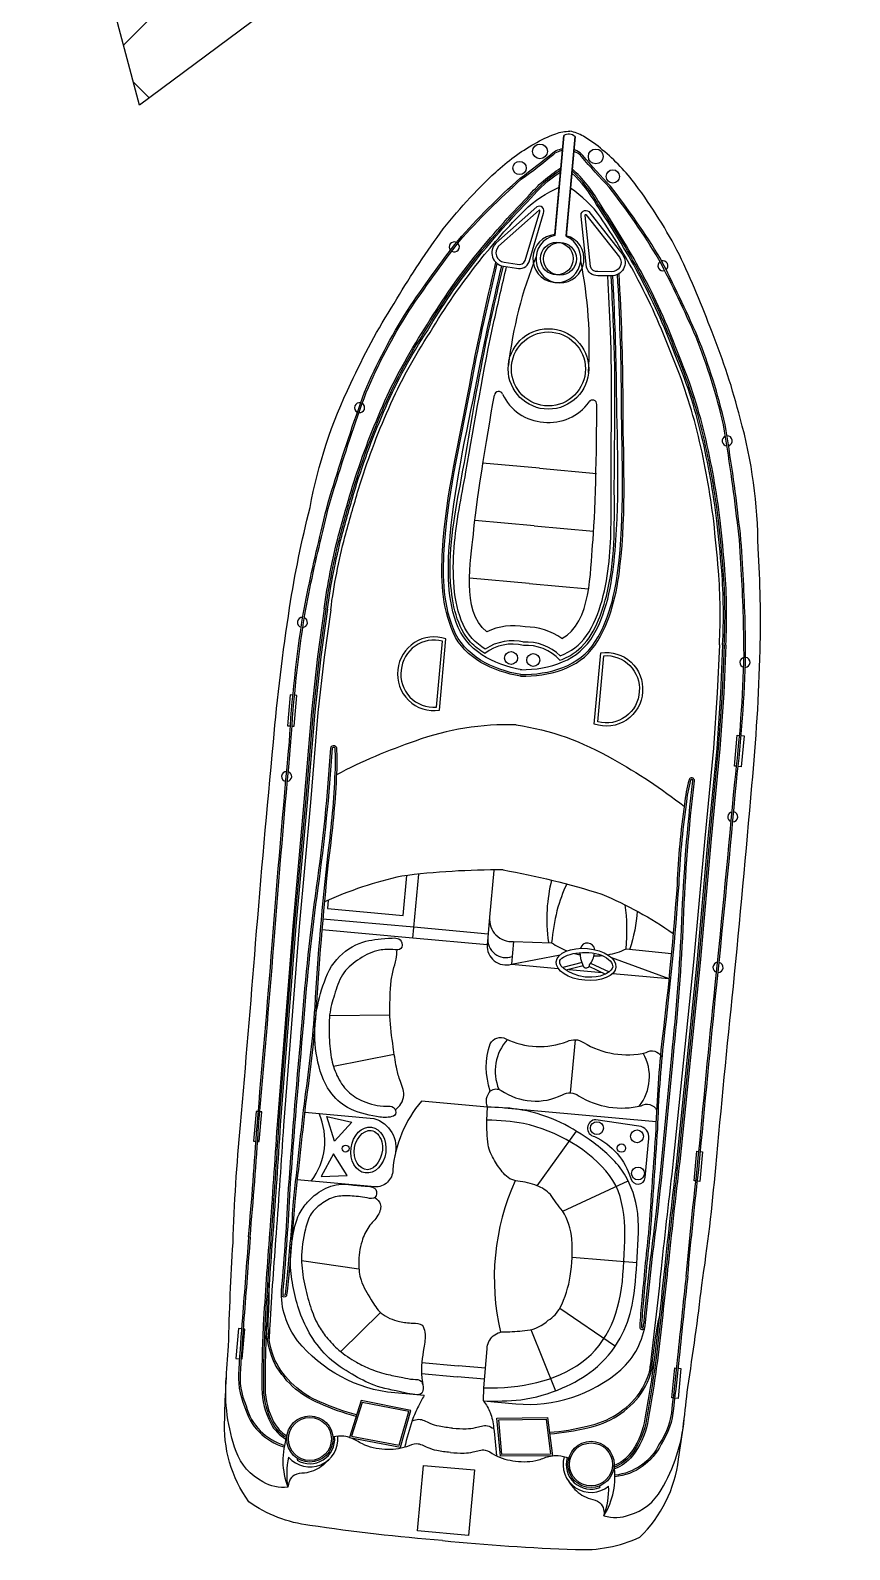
# Model space of a CAD drawing. Header units: metres. Extents: x 280204 to 282207, y 2050748 to 2054482.
# Drawn here: x 281522 to 281560.6, y 2051352.6 to 2051424.2 of the extents above; entities that cross this region are included whole.
import ezdxf

# ---------------------------------------------------------------- set-up
doc = ezdxf.new("R2010")
doc.units = ezdxf.units.M
doc.header["$MEASUREMENT"] = 0
doc.layers.add('PORT', color=5, linetype='Continuous')

msp = doc.modelspace()

# ---------------------------------------------------------------- linework, layer by layer
at = {"color": 32, "true_color": 0xcd6928}
for p, q in [((281545.959, 2051403.533), (281543.278, 2051403.776)), ((281545.959, 2051403.533), (281548.641, 2051403.291)), ((281545.714, 2051400.817), (281542.915, 2051401.07)), ((281545.714, 2051400.817), (281548.513, 2051400.564)), ((281545.468, 2051398.101), (281542.661, 2051398.355)), ((281545.468, 2051398.101), (281548.275, 2051397.847)), ((281540.045, 2051381.893), (281535.753, 2051382.281)), ((281539.998, 2051381.38), (281535.709, 2051381.768)), ((281544.74, 2051381.22), (281544.644, 2051380.155)), ((281544.644, 2051380.155), (281546.944, 2051380.6)), ((281544.644, 2051380.155), (281546.849, 2051379.956)), ((281547.975, 2051380.232), (281547.059, 2051379.992)), ((281548.014, 2051380.084), (281547.206, 2051379.872)), ((281548.293, 2051380.059), (281549.078, 2051379.692)), ((281548.358, 2051380.198), (281549.237, 2051379.787)), ((281549.349, 2051380.469), (281552.061, 2051379.484)), ((281547.353, 2051379.91), (281548.913, 2051379.769)), ((281549.417, 2051379.723), (281552.061, 2051379.484)), ((281536.073, 2051377.742), (281538.915, 2051377.774)), ((281547.43, 2051374.083), (281547.657, 2051376.596)), ((281536.256, 2051375.345), (281539.121, 2051375.906)), ((281544.307, 2051373.381), (281551.452, 2051372.735)), ((281545.856, 2051369.705), (281547.699, 2051372.282)), ((281547.056, 2051368.506), (281550.137, 2051369.944)), ((281534.754, 2051366.192), (281537.455, 2051365.79)), ((281547.496, 2051366.343), (281550.547, 2051366.088)), ((281536.601, 2051361.891), (281538.472, 2051363.735)), ((281546.92, 2051363.933), (281549.538, 2051362.155)), ((281545.56, 2051362.928), (281546.718, 2051360.046)), ((281540.408, 2051360.856), (281542.087, 2051360.704)), ((281540.416, 2051361.376), (281542.134, 2051361.221)), ((281543.416, 2051361.105), (281542.134, 2051361.221)), ((281543.372, 2051360.588), (281542.087, 2051360.704)), ((281534.578, 2051356.842), (281534.538, 2051356.776)), ((281548.781, 2051355.558), (281548.809, 2051355.486))]:
    msp.add_line(p, q, dxfattribs=at)
for points in [[(281541.389, 2051352.986, -0.01736), (281535.144, 2051353.701, -0.12634), (281532.27, 2051354.812, -0.172899), (281531.134, 2051358.75, -0.013884), (281531.312, 2051362.155, -0.008973), (281531.524, 2051367.02, -0.01509), (281531.874, 2051372.577, 0.002245), (281532.589, 2051381.131, -0.003342), (281533.429, 2051390.623, -0.016984), (281534.192, 2051396.957, -0.024546), (281535.153, 2051401.676, -0.067942), (281537.078, 2051407.545, -0.033948), (281539.11, 2051411.301, -0.022001), (281541.281, 2051414.62, -0.042872), (281543.902, 2051417.497, -0.059514), (281545.72, 2051418.826, -0.046364), (281546.727, 2051419.301, -0.104882), (281547.396, 2051419.417, -0.104882)], [(281541.389, 2051352.986, 0.01736), (281547.661, 2051352.57, 0.12634), (281550.688, 2051353.147, 0.172899), (281552.511, 2051356.817, 0.013884), (281552.947, 2051360.199, 0.008973), (281553.612, 2051365.023, 0.01509), (281554.264, 2051370.553, -0.002245), (281555.095, 2051379.097, 0.003342), (281555.971, 2051388.585, 0.016984), (281556.356, 2051394.953, 0.024546), (281556.258, 2051399.768, 0.067942), (281555.417, 2051405.887, 0.033948), (281554.091, 2051409.947, 0.022001), (281552.551, 2051413.601, 0.042872), (281550.488, 2051416.902, 0.059514), (281548.938, 2051418.535, 0.046364), (281548.032, 2051419.183, 0.104882), (281547.396, 2051419.417, 0.104882)], [(281532.252, 2051367.296, 0.006425), (281532.655, 2051372.532, 0.002217), (281533.369, 2051381.07, -0.003368), (281534.178, 2051390.638, -0.024633), (281534.83, 2051396.652, -0.015037), (281535.68, 2051400.563, -0.025439), (281536.255, 2051402.719, -0.013843), (281537.724, 2051407.125, -0.040266), (281539.746, 2051410.977, -0.016729), (281542.125, 2051414.277, -0.029739), (281545.052, 2051417.213, 0.01525), (281546.595, 2051418.405, -0.132389), (281546.912, 2051418.567, -0.028442), (281547.051, 2051418.596, -0.028442)], [(281532.329, 2051367.29, 0.006424), (281532.732, 2051372.526, 0.002217), (281533.446, 2051381.064, -0.003368), (281534.255, 2051390.632, -0.024633), (281534.906, 2051396.639, -0.015038), (281535.754, 2051400.546, -0.025461), (281536.328, 2051402.696, -0.013839), (281537.796, 2051407.097, -0.040238), (281539.81, 2051410.935, -0.016715), (281542.184, 2051414.228, -0.029693), (281545.1, 2051417.153, 0.015234), (281546.645, 2051418.347, -0.134036), (281546.93, 2051418.492, -0.024879), (281547.044, 2051418.517, -0.024879)], [(281552.868, 2051365.432, -0.006424), (281553.411, 2051370.657, -0.002217), (281554.24, 2051379.184, 0.003368), (281555.16, 2051388.742, 0.024633), (281555.597, 2051394.768, 0.015038), (281555.463, 2051398.763, 0.025461), (281555.284, 2051400.982, 0.013839), (281554.63, 2051405.575, 0.040238), (281553.336, 2051409.712, 0.016715), (281551.592, 2051413.377, 0.029693), (281549.248, 2051416.778, -0.015234), (281547.942, 2051418.229, 0.134036), (281547.688, 2051418.423, 0.024879), (281547.58, 2051418.469, 0.024879)], [(281552.945, 2051365.425, -0.006425), (281553.487, 2051370.649, -0.002217), (281554.316, 2051379.176, 0.003368), (281555.236, 2051388.734, 0.024633), (281555.674, 2051394.768, 0.015037), (281555.54, 2051398.767, 0.025439), (281555.36, 2051400.991, 0.013843), (281554.705, 2051405.589, 0.040266), (281553.407, 2051409.742, 0.016729), (281551.659, 2051413.415, 0.029739), (281549.306, 2051416.828, -0.01525), (281548.002, 2051418.278, 0.132389), (281547.719, 2051418.493, 0.028442), (281547.587, 2051418.548, 0.028442)], [(281535.823, 2051396.905, -0.031596), (281536.499, 2051400.374, -0.004928), (281537.141, 2051402.639, -0.02844), (281538.579, 2051406.477, -0.042875), (281540.549, 2051410.099, -0.035347), (281542.89, 2051413.485, -0.024093), (281545.426, 2051416.346, -0.079837), (281546.97, 2051417.691)], [(281535.899, 2051396.895, -0.031592), (281536.573, 2051400.355, -0.004926), (281537.215, 2051402.616, -0.028436), (281538.649, 2051406.446, -0.042895), (281540.614, 2051410.058, -0.035363), (281542.949, 2051413.437, -0.024111), (281545.483, 2051416.294, -0.077658), (281546.961, 2051417.595, -0.077658)], [(281535.975, 2051396.885, -0.031588), (281536.648, 2051400.335, -0.004924), (281537.288, 2051402.594, -0.028433), (281538.719, 2051406.415, -0.042917), (281540.679, 2051410.017, -0.035379), (281543.009, 2051413.389, -0.02413), (281545.54, 2051416.243, -0.075408), (281546.952, 2051417.498, -0.075408)], [(281554.59, 2051395.202, 0.031588), (281554.547, 2051398.716, 0.004924), (281554.321, 2051401.054, 0.028433), (281553.599, 2051405.069, 0.042917), (281552.317, 2051408.965, 0.035379), (281550.629, 2051412.7, 0.02413), (281548.652, 2051415.962, 0.075408), (281547.488, 2051417.45, 0.075408)], [(281554.666, 2051395.198, 0.031592), (281554.623, 2051398.723, 0.004926), (281554.398, 2051401.063, 0.028436), (281553.674, 2051405.087, 0.042895), (281552.389, 2051408.993, 0.035363), (281550.697, 2051412.736, 0.024111), (281548.717, 2051416.002, 0.077658), (281547.496, 2051417.546, 0.077658)], [(281554.743, 2051395.194, 0.031596), (281554.699, 2051398.729, 0.004928), (281554.474, 2051401.071, 0.02844), (281553.748, 2051405.105, 0.042875), (281552.46, 2051409.022, 0.035347), (281550.764, 2051412.773, 0.024093), (281548.782, 2051416.042, 0.079837), (281547.505, 2051417.643)], [(281536.127, 2051396.866, -0.031581), (281536.796, 2051400.295, -0.00492), (281537.435, 2051402.55, -0.028426), (281538.86, 2051406.353, -0.042959), (281540.809, 2051409.936, -0.035411), (281543.129, 2051413.292, -0.028829), (281545.252, 2051415.69, -0.092336), (281546.887, 2051416.78, -0.080328)], [(281554.436, 2051395.21, 0.031581), (281554.394, 2051398.704, 0.00492), (281554.169, 2051401.037, 0.028426), (281553.45, 2051405.034, 0.042959), (281552.175, 2051408.908, 0.035411), (281550.495, 2051412.626, 0.028829), (281548.836, 2051415.366, 0.092336), (281547.423, 2051416.732, 0.080328)], [(281544.266, 2051413.058), (281544.875, 2051412.958, 0.382221), (281545.477, 2051413.263), (281546.146, 2051415.555, 0.786544), (281545.836, 2051415.851), (281543.906, 2051414.138, 0.616464), (281544.266, 2051413.058, 3.844907)], [(281549.334, 2051412.6), (281548.717, 2051412.611, -0.382221), (281548.18, 2051413.019), (281547.933, 2051415.394, -0.786544), (281548.29, 2051415.629), (281549.882, 2051413.598, -0.616464), (281549.334, 2051412.6, -3.844907)], [(281535.823, 2051396.905), (281535.511, 2051394.659), (281535.221, 2051392.052), (281534.864, 2051387.796), (281534.335, 2051381.954), (281533.596, 2051372.574, -0.002601), (281533.247, 2051367.477, 0.004411), (281532.948, 2051363.143, 0.013009), (281532.88, 2051360.153, 0.113396), (281533.301, 2051358.513, 0.146005), (281534.018, 2051357.771, 1.595219)], [(281535.899, 2051396.895), (281535.588, 2051394.65), (281535.298, 2051392.045), (281534.94, 2051387.789), (281534.412, 2051381.947), (281533.672, 2051372.569, -0.002601), (281533.324, 2051367.471, 0.004411), (281533.024, 2051363.139, 0.013003), (281532.956, 2051360.154, 0.113337), (281533.369, 2051358.548, 0.144821), (281534.042, 2051357.847, 0.138987)], [(281535.975, 2051396.884), (281535.664, 2051394.64), (281535.374, 2051392.038), (281535.017, 2051387.783), (281534.488, 2051381.941), (281533.749, 2051372.563, -0.002601), (281533.4, 2051367.465, 0.00441), (281533.101, 2051363.135, 0.012997), (281533.033, 2051360.155, 0.113276), (281533.437, 2051358.584, 0.142458), (281534.067, 2051357.921, 0.142458)], [(281536.127, 2051396.863), (281535.816, 2051394.621), (281535.527, 2051392.023), (281535.17, 2051387.769), (281534.641, 2051381.928), (281533.902, 2051372.552, -0.002601), (281533.553, 2051367.453, 0.00441), (281533.254, 2051363.126, 0.002867), (281533.226, 2051362.471, 0.002867)], [(281541.252, 2051392.13), (281541.557, 2051395.493, 0.483063), (281539.291, 2051394.038, 0.50024), (281541.252, 2051392.13, 0.418424)], [(281554.589, 2051395.201), (281554.493, 2051392.938), (281554.311, 2051390.325), (281553.9, 2051386.075), (281553.371, 2051380.233), (281552.417, 2051370.875, 0.002601), (281551.845, 2051365.797, -0.00441), (281551.363, 2051361.483, -0.012997), (281550.895, 2051358.54, -0.113276), (281550.216, 2051357.066, -0.142458), (281549.478, 2051356.528, -0.142458)], [(281554.666, 2051395.198), (281554.57, 2051392.933), (281554.387, 2051390.319), (281553.976, 2051386.068), (281553.448, 2051380.226), (281552.493, 2051370.867, 0.002601), (281551.922, 2051365.789, -0.004411), (281551.439, 2051361.474, -0.013003), (281550.971, 2051358.525, -0.113337), (281550.277, 2051357.02, -0.144821), (281549.489, 2051356.451, -0.138987)], [(281554.743, 2051395.194), (281554.646, 2051392.929), (281554.464, 2051390.313), (281554.052, 2051386.061), (281553.524, 2051380.219), (281552.569, 2051370.859, 0.002601), (281551.998, 2051365.781, -0.004411), (281551.515, 2051361.464, -0.013009), (281551.046, 2051358.51, -0.113396), (281550.338, 2051356.973, -0.146005), (281549.499, 2051356.371, -1.595219)], [(281554.436, 2051395.207), (281554.34, 2051392.946), (281554.158, 2051390.338), (281553.747, 2051386.09), (281553.219, 2051380.248), (281552.264, 2051370.892, 0.002601), (281551.693, 2051365.813, -0.00441), (281551.211, 2051361.503, -0.002867), (281551.121, 2051360.853, -0.002867)], [(281548.545, 2051391.471), (281548.849, 2051394.834, -0.483063), (281550.816, 2051392.996, -0.50024), (281548.545, 2051391.471, -0.418424)], [(281544.866, 2051391.435, 0.096403), (281540.109, 2051390.669, 0.040538), (281536.394, 2051389.079, 1.92312)], [(281544.866, 2051391.435, -0.096403), (281549.408, 2051389.828, -0.040538), (281552.777, 2051387.598, -1.92312)], [(281540.528, 2051359.819), (281539.141, 2051359.944, -0.202722), (281534.568, 2051362.404, -0.178768), (281533.813, 2051364.811, 0.010028), (281534.142, 2051369.574, -0.005356), (281534.786, 2051377.426, -0.016605), (281535.459, 2051383.763, 0.018921), (281536.134, 2051390.34, -0.925873), (281536.392, 2051390.355, -0.041202), (281536.398, 2051389.175, -0.024461), (281536.063, 2051385.399, 0.012888), (281535.448, 2051378.122, -0.019359), (281534.981, 2051373.874, 0.002375), (281534.437, 2051368.959, -0.006386), (281534.179, 2051365.822, -0.013656), (281534.05, 2051364.567, -0.862706), (281533.809, 2051364.562, 0.648089)], [(281533.886, 2051364.571, -0.016488), (281533.89, 2051364.806, 0.010023), (281534.218, 2051369.57, -0.005356), (281534.863, 2051377.42, -0.016607), (281535.535, 2051383.752, 0.018921), (281536.21, 2051390.335, 0.01143), (281536.21, 2051390.338, -0.913283), (281536.316, 2051390.346, -0.041174), (281536.321, 2051389.179, -0.024478), (281535.987, 2051385.408, 0.012889), (281535.372, 2051378.127, -0.019362), (281534.905, 2051373.884, 0.002377), (281534.36, 2051368.965, -0.006391), (281534.102, 2051365.829, -0.013664), (281533.974, 2051364.577, 0.000701), (281533.974, 2051364.577, -0.819976), (281533.886, 2051364.571, -0.819976)], [(281543.33, 2051359.565), (281544.849, 2051359.428, 0.202722), (281549.789, 2051361.028, 0.178768), (281550.963, 2051363.261, -0.010028), (281551.494, 2051368.005, 0.005356), (281552.268, 2051375.845, 0.016605), (281552.744, 2051382.2, -0.018921), (281553.259, 2051388.791, 0.925873), (281553.008, 2051388.852, 0.041202), (281552.791, 2051387.692, 0.024461), (281552.443, 2051383.918, -0.012888), (281551.742, 2051376.649, 0.019359), (281551.44, 2051372.385, -0.002375), (281551.093, 2051367.453, 0.006386), (281550.785, 2051364.321, 0.013656), (281550.686, 2051363.063, 0.862706), (281550.922, 2051363.015, -0.648089)], [(281550.848, 2051363.037, 0.016488), (281550.887, 2051363.269, -0.010023), (281551.418, 2051368.015, 0.005356), (281552.192, 2051375.853, 0.016607), (281552.667, 2051382.203, -0.018921), (281553.183, 2051388.8, -0.01143), (281553.184, 2051388.804, 0.913283), (281553.081, 2051388.83, 0.041174), (281552.867, 2051387.683, 0.024478), (281552.519, 2051383.913, -0.012889), (281551.819, 2051376.64, 0.019362), (281551.516, 2051372.382, -0.002377), (281551.17, 2051367.445, 0.006391), (281550.861, 2051364.313, 0.013664), (281550.763, 2051363.059, -0.000701), (281550.763, 2051363.059, 0.819976), (281550.848, 2051363.037, 0.819976)], [(281544.247, 2051384.597, 0.033687), (281539.47, 2051384.305, 0.051879), (281535.827, 2051383.093, 1.92312)], [(281543.811, 2051384.578), (281543.611, 2051382.369, 0.462925), (281544.74, 2051381.22), (281546.533, 2051381.167)], [(281544.247, 2051384.597, -0.033687), (281548.894, 2051383.453, -0.051879), (281552.261, 2051381.607, -1.92312)], [(281543.611, 2051382.369), (281543.524, 2051381.41, 0.545737), (281544.677, 2051380.513, 0.282905)], [(281543.524, 2051381.41), (281543.493, 2051381.064, 0.516839), (281544.644, 2051380.155, 0.282905)], [(281543.645, 2051374.176, -0.164009), (281543.636, 2051376.406, -0.407559), (281544.378, 2051376.64, 0.20466), (281547.268, 2051376.508, -0.28657), (281548.033, 2051376.464, 0.198759), (281550.985, 2051375.991, -0.45148), (281551.703, 2051375.789, -1.463971)], [(281543.51, 2051373.418), (281540.406, 2051373.698, 0.158322), (281539.054, 2051370.451, -0.417676), (281538.206, 2051369.654), (281534.547, 2051369.985)], [(281543.51, 2051373.418, -0.291269), (281543.656, 2051374.188, -0.299867), (281544.158, 2051374.207, 0.273478), (281547.041, 2051373.996, -0.28657), (281547.806, 2051373.952, 0.198759), (281550.758, 2051373.479, -0.45148), (281551.476, 2051373.277, -1.463971)], [(281534.901, 2051373.177), (281538.156, 2051372.883, -0.406088), (281539.157, 2051371.159)], [(281543.33, 2051359.565), (281543.338, 2051360.179), (281543.494, 2051362.024, -0.448043), (281544.438, 2051362.824, 0.025561), (281545.39, 2051362.896, 0.15676), (281546.378, 2051363.371, 0.144288), (281546.939, 2051363.969, 0.079427), (281547.411, 2051365.45, 0.054179), (281547.484, 2051367.192, 0.127294), (281547.041, 2051368.529, -0.025195), (281546.477, 2051369.302, 0.112656), (281545.849, 2051369.708, 0.061652), (281544.942, 2051369.932, -0.222278), (281544.271, 2051370.303, -0.049109), (281543.846, 2051370.905, -0.09997), (281543.545, 2051371.635, -0.045992), (281543.489, 2051372.804), (281543.51, 2051373.418)], [(281532.252, 2051367.296, -0.002942), (281531.964, 2051363.491, 0.002013), (281531.796, 2051361.065, 0.130442), (281532.071, 2051359.303, 0.261246), (281533.932, 2051357.397, 0.209197)], [(281532.329, 2051367.291, -0.002941), (281532.04, 2051363.485, 0.002014), (281531.872, 2051361.058, 0.130992), (281532.143, 2051359.328, 0.261832), (281533.954, 2051357.471, 0.261832)], [(281537.345, 2051358.911, -0.043334), (281535.64, 2051359.516, -0.18333), (281533.495, 2051361.492, -0.123985), (281533.203, 2051363.623, 0.015377), (281533.23, 2051365.143)], [(281552.868, 2051365.434, 0.002941), (281552.469, 2051361.638, -0.002014), (281552.199, 2051359.221, -0.130992), (281551.623, 2051357.567, -0.261832), (281549.508, 2051356.065, -0.261832)], [(281552.945, 2051365.425, 0.002942), (281552.546, 2051361.63, -0.002013), (281552.276, 2051359.213, -0.130442), (281551.69, 2051357.529, -0.261246), (281549.516, 2051355.988, -0.209197)], [(281537.322, 2051358.838, -0.043195), (281535.609, 2051359.445, -0.183415), (281533.425, 2051361.461, -0.094511), (281533.1, 2051363.107)], [(281546.43, 2051358.09, 0.043334), (281548.216, 2051358.378, 0.18333), (281550.681, 2051359.938, 0.123985), (281551.35, 2051361.982, -0.015377), (281551.596, 2051363.482)], [(281546.44, 2051358.014, 0.043195), (281548.234, 2051358.304, 0.183415), (281550.744, 2051359.895, 0.094511), (281551.359, 2051361.456)], [(281534.109, 2051355.497, -0.164393), (281532.93, 2051355.753, -0.188684), (281531.673, 2051357.186, -0.10758), (281531.206, 2051360.651)], [(281549.001, 2051354.15, 0.164393), (281550.207, 2051354.191, 0.188684), (281551.7, 2051355.375, 0.10758), (281552.782, 2051358.7)]]:
    msp.add_lwpolyline(points, format="xyb", dxfattribs=at)
for points in [[(281547.107, 2051419.216), (281546.682, 2051414.508)], [(281546.685, 2051414.545), (281547.107, 2051419.216)], [(281547.643, 2051419.167), (281547.217, 2051414.46)], [(281547.221, 2051414.496), (281547.643, 2051419.167)], [(281534.348, 2051392.843), (281534.215, 2051392.855), (281534.084, 2051391.398), (281534.227, 2051391.385)], [(281534.303, 2051391.378), (281534.404, 2051391.369), (281534.535, 2051392.826), (281534.424, 2051392.836)], [(281555.246, 2051389.484), (281555.146, 2051389.493), (281555.278, 2051390.95), (281555.389, 2051390.94)], [(281555.465, 2051390.933), (281555.597, 2051390.921), (281555.466, 2051389.464), (281555.323, 2051389.477)], [(281543.493, 2051381.064), (281539.998, 2051381.38), (281540.271, 2051384.399)], [(281536.01, 2051383.174), (281535.974, 2051382.776), (281539.544, 2051382.453), (281539.714, 2051384.336)], [(281543.539, 2051381.577), (281540.045, 2051381.893)], [(281550.045, 2051380.874), (281552.175, 2051380.655)], [(281532.714, 2051373.203), (281532.616, 2051373.212), (281532.49, 2051371.819), (281532.608, 2051371.808)], [(281532.684, 2051371.802), (281532.762, 2051371.795), (281532.887, 2051373.187), (281532.791, 2051373.196)], [(281553.328, 2051369.935), (281553.25, 2051369.942), (281553.376, 2051371.335), (281553.473, 2051371.326)], [(281553.549, 2051371.319), (281553.648, 2051371.31), (281553.522, 2051369.917), (281553.404, 2051369.928)], [(281531.926, 2051362.967), (281531.788, 2051362.98), (281531.661, 2051361.571), (281531.828, 2051361.556)], [(281531.905, 2051361.549), (281531.957, 2051361.544), (281532.084, 2051362.953), (281532.002, 2051362.96)], [(281552.255, 2051359.709), (281552.203, 2051359.714), (281552.331, 2051361.122), (281552.413, 2051361.115)], [(281552.489, 2051361.108), (281552.627, 2051361.096), (281552.499, 2051359.687), (281552.332, 2051359.702)]]:
    msp.add_lwpolyline(points, dxfattribs=at)
for points in [[(281544.295, 2051413.248), (281544.917, 2051413.146, 0.383069), (281545.295, 2051413.326), (281545.971, 2051415.642, 0.853636), (281545.947, 2051415.693), (281544.038, 2051413.999, 0.613527)], [(281549.34, 2051412.792), (281548.709, 2051412.803, -0.383069), (281548.369, 2051413.048), (281548.12, 2051415.448, -0.853636), (281548.153, 2051415.494), (281549.727, 2051413.485, -0.613527)], [(281541.111, 2051392.268), (281541.392, 2051395.383, 0.460147), (281539.444, 2051394.021, 0.47706)], [(281548.709, 2051391.581), (281548.99, 2051394.696, -0.460147), (281550.663, 2051393.006, -0.47706)], [(281548.62, 2051372.825, 0.917705), (281548.558, 2051372.033, -0.209704), (281550.264, 2051370.058, 0.850912), (281550.943, 2051370.099), (281551.109, 2051371.934, 0.435659), (281550.646, 2051372.52)]]:
    msp.add_lwpolyline(points, format="xyb", close=True, dxfattribs=at)
for points in [[(281536.307, 2051371.809), (281535.939, 2051372.971), (281537.129, 2051372.709)], [(281536.254, 2051371.218), (281535.683, 2051370.141), (281536.901, 2051370.186)], [(281539.411, 2051357.388), (281539.9, 2051359.12), (281537.559, 2051359.584), (281537.007, 2051357.846)], [(281539.356, 2051357.477), (281539.803, 2051359.061), (281537.611, 2051359.496), (281537.107, 2051357.906)], [(281544.125, 2051356.962), (281543.954, 2051358.753), (281546.341, 2051358.79), (281546.572, 2051356.982)], [(281544.195, 2051357.039), (281544.039, 2051358.678), (281546.273, 2051358.713), (281546.484, 2051357.058)], [(281540.217, 2051353.442), (281540.497, 2051356.53), (281542.903, 2051356.313), (281542.624, 2051353.225)]]:
    msp.add_lwpolyline(points, close=True, dxfattribs=at)
for centre, radius in [((281545.983, 2051418.469), 0.349), ((281548.615, 2051418.231), 0.349), ((281545.026, 2051417.687), 0.313), ((281549.416, 2051417.29), 0.313), ((281546.778, 2051413.417), 0.771), ((281546.927, 2051413.403), 0.771), ((281546.383, 2051408.215), 1.896), ((281546.383, 2051408.215), 1.896), ((281546.383, 2051408.215), 1.743), ((281546.383, 2051408.215), 1.743), ((281544.623, 2051394.588), 0.305), ((281545.669, 2051394.493), 0.305), ((281548.668, 2051372.427), 0.304), ((281550.556, 2051372.04), 0.304), ((281536.827, 2051371.464), 0.163), ((281549.821, 2051371.487), 0.197), ((281550.604, 2051370.29), 0.304), ((281535.147, 2051357.772), 1.09), ((281535.147, 2051357.772), 1.013), ((281548.389, 2051356.575), 1.09), ((281548.389, 2051356.575), 1.013)]:
    msp.add_circle(centre, radius, dxfattribs=at)
for centre, radius, start, end in [((281547.342, 2051418.824), 0.456, 48.74084, 120.92612), ((281547.342, 2051418.824), 0.456, 48.74084, 120.92612), ((281546.778, 2051413.417), 1.132, 94.71745, 67.16701), ((281546.927, 2051413.403), 1.132, 102.49995, 74.94951), ((281541.95, 2051413.965), 0.237, 65.06391, 220.20596), ((281541.95, 2051413.965), 0.237, 238.84372, 46.42614), ((281564.497, 2051406.012), 20.143, 158.16086, 173.23167), ((281528.167, 2051409.297), 20.143, 356.43529, 11.5061), ((281551.775, 2051413.077), 0.237, 123.24082, 290.82324), ((281551.775, 2051413.077), 0.237, 309.461, 104.60305), ((281537.487, 2051406.389), 0.237, 76.44933, 244.545), ((281537.487, 2051406.389), 0.237, 263.18006, 57.81427), ((281544.037, 2051406.947), 0.202, 24.02809, 170.49583), ((281546.292, 2051407.985), 2.281, 204.77271, 266.57383), ((281546.43, 2051407.973), 2.281, 263.09313, 324.89425), ((281548.463, 2051406.547), 0.202, 359.17113, 145.63887), ((281554.807, 2051404.823), 0.237, 111.85269, 266.4869), ((281554.807, 2051404.823), 0.237, 285.12196, 93.21763), ((281534.791, 2051396.266), 0.237, 86.15304, 256.55963), ((281534.791, 2051396.266), 0.237, 275.21852, 67.49415), ((281544.736, 2051393.214), 2.894, 79.107, 115.70934), ((281545.312, 2051393.162), 2.894, 53.95762, 90.55996), ((281544.69, 2051393.099), 2.146, 76.12194, 127.32906), ((281544.69, 2051393.099), 2.3, 76.12194, 123.87169), ((281545.337, 2051393.04), 2.3, 45.79527, 93.54502), ((281545.337, 2051393.04), 2.146, 42.3379, 93.54502), ((281555.644, 2051394.38), 0.237, 102.17281, 254.44844), ((281555.644, 2051394.38), 0.237, 273.10733, 83.51392), ((281534.051, 2051389.001), 0.237, 89.86358, 259.9627), ((281534.051, 2051389.001), 0.237, 278.62287, 71.2034), ((281555.068, 2051387.101), 0.237, 98.46355, 251.04408), ((281555.068, 2051387.101), 0.237, 269.70426, 79.80338), ((281548.545, 2051384.089), 3.548, 235.45845, 248.80947), ((281549.106, 2051380.71), 1.241, 170.94892, 171.21823), ((281548.221, 2051380.805), 0.347, 5.63578, 163.98134), ((281547.331, 2051380.871), 1.241, 358.44873, 358.71804), ((281548.545, 2051384.089), 3.548, 280.26768, 295.02348), ((281548.545, 2051384.089), 3.548, 254.78259, 259.0225), ((281549.106, 2051380.71), 1.241, 180.436, 206.42886), ((281548.16, 2051380.143), 0.166, 174.83348, 354.83348), ((281547.331, 2051380.871), 1.241, 323.2381, 350.87818), ((281548.545, 2051384.089), 3.548, 269.73597, 276.07529), ((281554.372, 2051379.998), 0.237, 96.05548, 252.30461), ((281554.372, 2051379.998), 0.237, 270.92881, 77.43128), ((281546.121, 2051375.105), 2.243, 138.0335, 202.23766), ((281548.9, 2051374.853), 2.243, 321.45793, 29.60542), ((281532.727, 2051371.836), 3.124, 322.30204, 24.18951), ((281554.998, 2051365.36), 11.166, 155.733, 193.20558), ((281537.389, 2051356.766), 3.517, 160.82915, 201.16476), ((281535.147, 2051357.772), 1.32, 220.60607, 5.50767), ((281535.147, 2051357.772), 1.167, 238.55778, 5.50767), ((281537.571, 2051356.119), 3.517, 166.95886, 190.19139), ((281548.389, 2051356.575), 1.32, 164.15929, 309.06089), ((281548.389, 2051356.575), 1.167, 164.15929, 291.10918), ((281546.002, 2051355.988), 3.517, 328.5022, 8.83781), ((281545.707, 2051355.383), 3.517, 339.47557, 2.7081)]:
    msp.add_arc(centre, radius, start, end, dxfattribs=at)
for start_param, end_param in [(0.830012, 1.576846), (4.712389, 5.232342)]:
    msp.add_ellipse((281548.29, 2051381.033), major_axis=(0.373, 4.126), ratio=0.425319, start_param=start_param, end_param=end_param, dxfattribs=at)
for centre, major_axis, ratio in [((281548.16, 2051380.143), (1.405, -0.127), 0.533092), ((281537.9, 2051371.39), (0.146, 1.076), 0.758117)]:
    msp.add_ellipse(centre, major_axis=major_axis, ratio=ratio, dxfattribs=at)
for points, knots in [([(281545.073, 2051393.729), (281543.776, 2051393.957), (281542.443, 2051394.552), (281541.35, 2051397.021), (281541.317, 2051398.422), (281541.561, 2051402.353), (281542.194, 2051404.822), (281543.01, 2051409.336), (281543.442, 2051411.251), (281543.91, 2051413.236)], [0, 0, 0, 0, 0.0462196, 0.0462196, 0.0924392, 0.0924392, 0.1947325, 0.1947325, 0.2709084, 0.2709084, 0.2709084, 0.2709084]), ([(281545.086, 2051393.805), (281543.751, 2051394.039), (281542.423, 2051394.687), (281541.386, 2051397.244), (281541.396, 2051398.674), (281541.691, 2051402.62), (281542.312, 2051405.1), (281543.126, 2051409.499), (281543.533, 2051411.304), (281543.975, 2051413.179)], [0, 0, 0, 0, 0.0480884, 0.0480884, 0.0961768, 0.0961768, 0.1985377, 0.1985377, 0.2704106, 0.2704106, 0.2704106, 0.2704106]), ([(281545.126, 2051394.032), (281543.763, 2051394.271), (281542.503, 2051394.952), (281541.572, 2051397.574), (281541.635, 2051399.034), (281542.002, 2051403.036), (281542.616, 2051405.584), (281543.439, 2051409.839), (281543.807, 2051411.464), (281544.185, 2051413.077)], [0, 0, 0, 0, 0.0508337, 0.0508337, 0.1016674, 0.1016674, 0.2060328, 0.2060328, 0.2709084, 0.2709084, 0.2709084, 0.2709084]), ([(281543.388, 2051394.805), (281543.135, 2051394.954), (281542.146, 2051395.703), (281541.46, 2051398.934), (281542.399, 2051403.392), (281543.168, 2051408.405), (281543.943, 2051411.707), (281544.26, 2051413.059)], [0.0234044, 0.0234044, 0.0234044, 0.0234044, 0.0350942, 0.0739111, 0.138251, 0.2165713, 0.2709084, 0.2709084, 0.2709084, 0.2709084]), ([(281543.408, 2051395.008), (281542.953, 2051395.299), (281542.586, 2051395.666), (281541.888, 2051397.227), (281541.851, 2051398.598), (281542.034, 2051401.003), (281542.282, 2051402.168), (281542.928, 2051405.734), (281543.307, 2051408.147), (281544.017, 2051411.352), (281544.213, 2051412.188), (281544.409, 2051413.024)], [0.0248254, 0.0248254, 0.0248254, 0.0248254, 0.0474598, 0.0474598, 0.0949196, 0.0949196, 0.1423794, 0.1423794, 0.237299, 0.237299, 0.2709084, 0.2709084, 0.2709084, 0.2709084]), ([(281545.073, 2051393.729), (281546.39, 2051393.721), (281547.807, 2051394.067), (281549.326, 2051396.3), (281549.61, 2051397.672), (281550.074, 2051401.584), (281549.895, 2051404.126), (281549.902, 2051408.713), (281549.821, 2051410.674), (281549.716, 2051412.711)], [0, 0, 0, 0, 0.0462196, 0.0462196, 0.0924392, 0.0924392, 0.1947325, 0.1947325, 0.2709084, 0.2709084, 0.2709084, 0.2709084]), ([(281545.073, 2051393.806), (281546.429, 2051393.797), (281547.852, 2051394.196), (281549.331, 2051396.526), (281549.578, 2051397.935), (281549.995, 2051401.869), (281549.829, 2051404.42), (281549.817, 2051408.894), (281549.74, 2051410.742), (281549.642, 2051412.667)], [0, 0, 0, 0, 0.0480884, 0.0480884, 0.0961768, 0.0961768, 0.1985377, 0.1985377, 0.2704106, 0.2704106, 0.2704106, 0.2704106]), ([(281545.075, 2051394.036), (281546.459, 2051394.027), (281547.821, 2051394.471), (281549.207, 2051396.884), (281549.407, 2051398.331), (281549.764, 2051402.335), (281549.616, 2051404.951), (281549.571, 2051409.285), (281549.5, 2051410.949), (281549.417, 2051412.604)], [0, 0, 0, 0, 0.0508337, 0.0508337, 0.1016674, 0.1016674, 0.2060328, 0.2060328, 0.2709084, 0.2709084, 0.2709084, 0.2709084]), ([(281546.923, 2051394.486), (281547.2, 2051394.587), (281548.306, 2051395.146), (281549.561, 2051398.202), (281549.437, 2051402.756), (281549.579, 2051407.826), (281549.41, 2051411.213), (281549.34, 2051412.6)], [0.0234044, 0.0234044, 0.0234044, 0.0234044, 0.0350942, 0.0739111, 0.138251, 0.2165713, 0.2709084, 0.2709084, 0.2709084, 0.2709084]), ([(281546.94, 2051394.689), (281547.44, 2051394.893), (281547.867, 2051395.189), (281548.834, 2051396.599), (281549.117, 2051397.942), (281549.367, 2051400.34), (281549.333, 2051401.53), (281549.336, 2051405.154), (281549.397, 2051407.596), (281549.273, 2051410.877), (281549.23, 2051411.734), (281549.187, 2051412.592)], [0.0248254, 0.0248254, 0.0248254, 0.0248254, 0.0474598, 0.0474598, 0.0949196, 0.0949196, 0.1423794, 0.1423794, 0.237299, 0.237299, 0.2709084, 0.2709084, 0.2709084, 0.2709084]), ([(281543.481, 2051395.822), (281542.229, 2051396.817), (281542.753, 2051399.24), (281542.95, 2051401.693), (281543.461, 2051404.886), (281543.839, 2051406.985)], [0.0313661, 0.0313661, 0.0313661, 0.0313661, 0.1084744, 0.1084744, 0.1920729, 0.1920729, 0.1920729, 0.1920729]), ([(281547.015, 2051395.502), (281548.425, 2051396.257), (281548.343, 2051398.735), (281548.59, 2051401.183), (281548.66, 2051404.416), (281548.665, 2051406.549)], [0.0313661, 0.0313661, 0.0313661, 0.0313661, 0.1084744, 0.1084744, 0.1920729, 0.1920729, 0.1920729, 0.1920729]), ([(281549.412, 2051380.03), (281549.426, 2051380.189), (281549.25, 2051380.423), (281548.176, 2051380.876), (281547.041, 2051380.63), (281546.808, 2051380.02), (281547.577, 2051379.505), (281548.998, 2051379.562), (281549.393, 2051379.825), (281549.412, 2051380.03)], [0, 0, 0, 0, 1.031451, 1.031451, 2.992455, 2.992455, 4.95346, 4.95346, 6.283185, 6.283185, 6.283185, 6.283185]), ([(281538.026, 2051372.313), (281537.668, 2051372.362), (281537.227, 2051371.872), (281537.223, 2051370.755), (281537.621, 2051370.368), (281538.363, 2051370.604), (281538.674, 2051371.282), (281538.448, 2051372.088), (281538.241, 2051372.284), (281538.026, 2051372.313)], [0, 0, 0, 0, 1.743273, 1.743273, 3.486547, 3.486547, 5.22982, 5.22982, 6.283185, 6.283185, 6.283185, 6.283185]), ([(281543.338, 2051360.179), (281545.095, 2051360.157), (281546.702, 2051360.474), (281549.209, 2051362.302), (281549.773, 2051363.814), (281550.017, 2051367.222), (281550.16, 2051369.004), (281548.369, 2051371.375), (281546.767, 2051372.319), (281544.66, 2051372.758), (281544.099, 2051372.783), (281543.489, 2051372.804)], [0, 0, 0, 0, 0.0684102, 0.0684102, 0.1368204, 0.1368204, 0.2052306, 0.2052306, 0.2736407, 0.2736407, 0.2974604, 0.2974604, 0.2974604, 0.2974604]), ([(281541.868, 2051358.281), (281541.653, 2051358.304), (281541.293, 2051358.342), (281540.773, 2051358.5), (281540.352, 2051358.747), (281540.064, 2051358.65), (281539.956, 2051358.609)], [0, 0, 0, 0, 0.00840925, 0.01405459, 0.02148076, 0.02583256, 0.02583256, 0.02583256, 0.02583256]), ([(281541.868, 2051358.281), (281542.084, 2051358.265), (281542.444, 2051358.238), (281542.984, 2051358.3), (281543.443, 2051358.468), (281543.709, 2051358.321), (281543.807, 2051358.261)], [0, 0, 0, 0, 0.00840925, 0.01405459, 0.02148076, 0.02583256, 0.02583256, 0.02583256, 0.02583256])]:
    msp.add_open_spline(points, degree=3, knots=knots, dxfattribs=at)
for points in [[(281546.527, 2051384.119), (281546.318, 2051383.251), (281546.228, 2051382.246), (281546.38, 2051381.18)], [(281550.571, 2051382.647), (281550.523, 2051382.063), (281550.409, 2051381.452), (281550.202, 2051380.835)]]:
    msp.add_open_spline(points, degree=3, dxfattribs=at)
for points in [[(281538.76, 2051380.849), (281539.057, 2051380.844), (281539.436, 2051380.891), (281539.446, 2051381.243), (281538.845, 2051381.374), (281537.64, 2051381.194), (281536.409, 2051380.382), (281535.7, 2051378.944), (281535.401, 2051377.502), (281535.483, 2051375.741), (281536.098, 2051374.147), (281536.917, 2051373.403), (281538.289, 2051372.971), (281538.92, 2051372.95), (281539.186, 2051373.089), (281539.085, 2051373.401), (281538.757, 2051373.462), (281537.649, 2051373.699), (281536.931, 2051374.162), (281536.421, 2051374.914), (281536.153, 2051375.753), (281536.053, 2051376.848), (281536.093, 2051377.894), (281536.341, 2051378.832), (281536.75, 2051379.754), (281537.496, 2051380.411), (281538.419, 2051380.816), (281538.76, 2051380.849)], [(281539.171, 2051373.283), (281539.434, 2051373.576), (281539.565, 2051373.977), (281539.378, 2051374.709), (281539.224, 2051375.295), (281539.072, 2051376.247), (281538.917, 2051377.691), (281538.922, 2051378.453), (281538.962, 2051379.244), (281539.065, 2051379.855), (281539.209, 2051380.398), (281539.254, 2051380.832)], [(281543.33, 2051359.565), (281545.081, 2051359.624), (281547.047, 2051360.18), (281548.505, 2051361.035), (281549.767, 2051362.529), (281550.331, 2051364.086), (281550.561, 2051366.321), (281550.55, 2051368.691), (281549.835, 2051370.448), (281548.303, 2051371.884), (281546.75, 2051372.786), (281544.91, 2051373.319), (281543.51, 2051373.418)], [(281538.208, 2051369.157), (281538.461, 2051368.853), (281538.353, 2051368.321), (281537.923, 2051367.778), (281537.601, 2051367.104), (281537.444, 2051366.035), (281537.555, 2051365.262), (281538.033, 2051364.335), (281538.498, 2051363.711), (281539.364, 2051363.312), (281539.999, 2051363.234), (281540.431, 2051363.135), (281540.561, 2051362.802), (281540.515, 2051362.063), (281540.427, 2051360.646), (281540.414, 2051359.934), (281539.624, 2051359.95), (281538.17, 2051360.308), (281537.134, 2051360.823), (281536.059, 2051361.583), (281535.195, 2051362.649), (281534.671, 2051363.756), (281534.371, 2051364.867), (281534.233, 2051366.004), (281534.321, 2051367.2), (281534.648, 2051368.375), (281535.04, 2051368.942), (281535.565, 2051369.403), (281536.506, 2051369.774), (281537.112, 2051369.753), (281537.856, 2051369.684), (281538.258, 2051369.528), (281538.208, 2051369.157), (281537.846, 2051369.133), (281537.04, 2051369.23), (281536.337, 2051369.181), (281535.675, 2051368.849), (281535.21, 2051368.385), (281534.935, 2051367.664), (281534.752, 2051366.264), (281534.891, 2051365.081), (281535.176, 2051364.012), (281535.538, 2051363.136), (281535.924, 2051362.575), (281536.515, 2051361.963), (281537.345, 2051361.387), (281538.018, 2051361.065), (281538.837, 2051360.81), (281539.526, 2051360.667), (281540.017, 2051360.586), (281540.386, 2051360.505), (281540.471, 2051360.288)], [(281540.528, 2051359.819), (281540.256, 2051359.324), (281539.969, 2051358.651), (281539.606, 2051357.375)], [(281543.33, 2051359.565), (281543.641, 2051359.018), (281543.802, 2051358.304), (281543.93, 2051356.984)], [(281541.764, 2051357.135), (281541.125, 2051357.226), (281540.712, 2051357.357), (281540.173, 2051357.539), (281539.697, 2051357.404), (281538.676, 2051357.284), (281537.618, 2051357.539), (281537.093, 2051357.817), (281536.746, 2051357.902), (281536.232, 2051357.874)], [(281541.764, 2051357.135), (281542.409, 2051357.11), (281542.839, 2051357.165), (281543.403, 2051357.247), (281543.846, 2051357.029), (281544.829, 2051356.727), (281545.916, 2051356.789), (281546.482, 2051356.968), (281546.838, 2051356.989), (281547.339, 2051356.87)], [(281536.05, 2051356.809), (281535.684, 2051356.477), (281534.885, 2051356.168), (281534.422, 2051356.074), (281534.179, 2051355.787), (281534.109, 2051355.497)], [(281547.327, 2051355.789), (281547.628, 2051355.397), (281548.359, 2051354.95), (281548.797, 2051354.774), (281548.985, 2051354.448), (281549.001, 2051354.15)]]:
    msp.add_spline(points, degree=3, dxfattribs=at)
at = {"layer": 'PORT', "linetype": 'Continuous'}
for p, q in [((281526.368, 2051423.48), (281657.8, 2051554.912)), ((281527.574, 2051420.991), (281526.83, 2051421.735))]:
    msp.add_line(p, q, dxfattribs=at)
at = {"layer": 'PORT'}
for p, q in [((281658.367, 2051518.275), (281527.116, 2051420.651)), ((281527.116, 2051420.651), (281521.978, 2051440.093))]:
    msp.add_line(p, q, dxfattribs=at)

doc.saveas('drawing.dxf')
